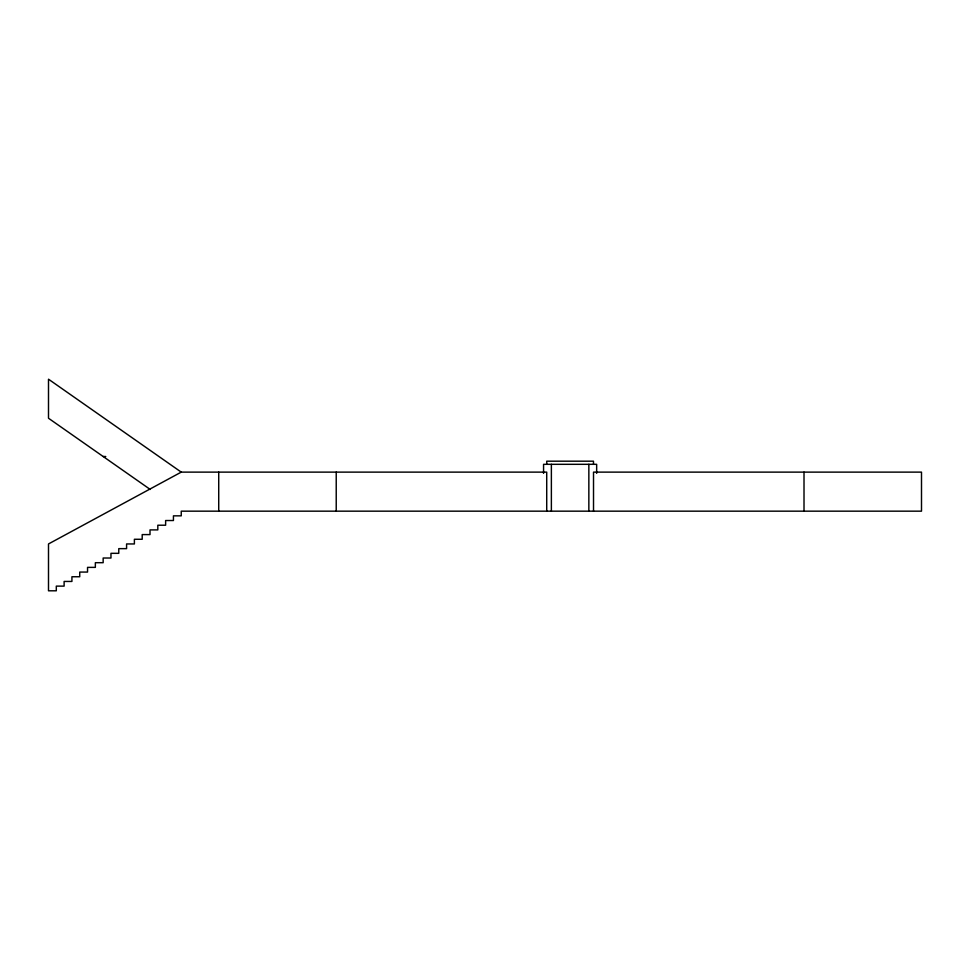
<?xml version="1.0" encoding="UTF-8"?>
<svg xmlns="http://www.w3.org/2000/svg" width="970" height="970" viewBox="0 0 970 970"><rect width="100%" height="100%" fill="white"/><g stroke="black" fill="none" stroke-linecap="round" stroke-linejoin="round"><path stroke-width="1.45" d="M546.716 511.166L546.716 472.123L181.244 472.123L48.5 543.952L48.5 590.803L56.308 590.803L56.308 586.122L64.117 586.122L64.117 581.442L71.925 581.442L71.925 576.75L79.734 576.75L79.734 572.07L87.543 572.07L87.543 567.377L95.351 567.377L95.351 562.697L103.159 562.697L103.159 558.017L110.968 558.017L110.968 553.324L118.776 553.324L118.776 548.644L126.585 548.644L126.585 543.952L134.393 543.952L134.393 539.271L142.202 539.271L142.202 534.591L150.01 534.591L150.01 529.899L157.819 529.899L157.819 525.219L165.627 525.219L165.627 520.526L173.436 520.526L173.436 515.846L181.244 515.846L181.244 511.166L921.5 511.166L921.5 472.123L593.519 472.123L593.519 511.166M103.159 456.506L105.766 456.506M181.244 472.123L48.5 379.197L48.5 418.24L150.229 489.45M804.009 472.123L804.009 511.166M596.659 473.372L596.659 464.315L543.564 464.315L543.564 473.372M593.482 464.315L593.482 461.186L546.753 461.186L546.753 464.315M588.851 464.315L588.851 511.166M551.372 464.315L551.372 511.166M336.226 472.123L336.226 511.166M218.723 472.123L218.723 511.166"/></g></svg>
